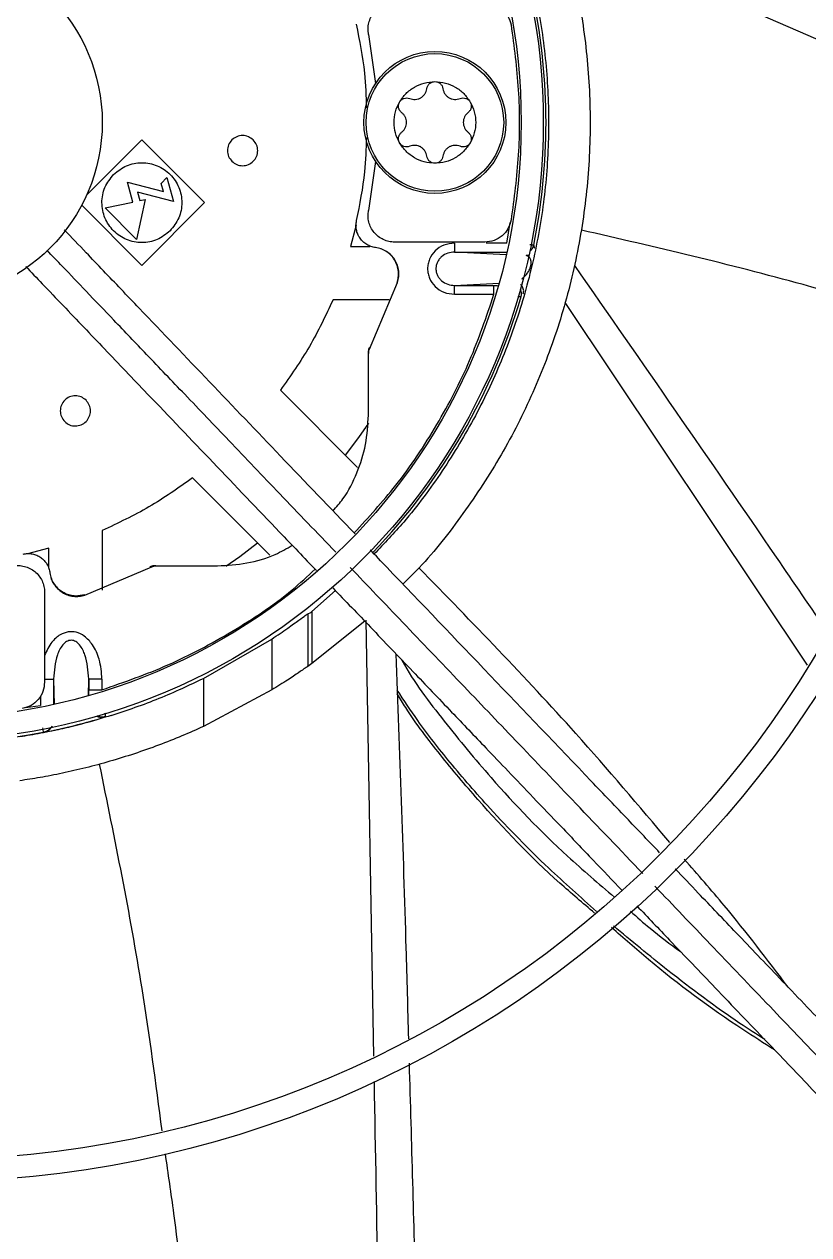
# Model space of a CAD drawing. Header units: inches. Extents: x 1229 to 1453, y -1023 to -720.
# Drawn here: x 1284.62 to 1288.1, y -870.2 to -864.82 of the extents above; entities that cross this region are included whole.
import ezdxf

# ---------------------------------------------------------------- set-up
doc = ezdxf.new("R2010")
doc.units = ezdxf.units.IN
doc.header["$MEASUREMENT"] = 0

msp = doc.modelspace()

# ---------------------------------------------------------------- linework, layer by layer
at = {"color": 18, "linetype": 'Continuous', "lineweight": 25, "true_color": 0x000000}
for p, q in [((1288.7742, -865.1707), (1286.9975, -864.3972)), ((1286.1434, -864.8704), (1286.1743, -865.088)), ((1284.8919, -865.5839), (1285.1372, -865.3386)), ((1285.1372, -865.3386), (1285.4156, -865.617)), ((1286.1743, -865.4336), (1286.1434, -865.6512)), ((1285.0973, -865.6145), (1285.0734, -865.5254)), ((1285.0734, -865.5254), (1285.2327, -865.5681)), ((1285.2228, -865.5314), (1285.2486, -865.5057)), ((1285.2327, -865.5681), (1285.2228, -865.5314)), ((1285.2486, -865.5057), (1285.2772, -865.6126)), ((1285.118, -865.5699), (1285.1282, -865.608)), ((1285.2772, -865.6126), (1285.118, -865.5699)), ((1285.1372, -865.8954), (1284.8702, -865.6284)), ((1284.9744, -865.6407), (1285.0973, -865.6145)), ((1285.1136, -865.7799), (1284.9744, -865.6407)), ((1285.1511, -865.6031), (1285.1136, -865.7799)), ((1285.1282, -865.608), (1285.1511, -865.6031)), ((1285.4156, -865.617), (1285.1372, -865.8954)), ((1286.7576, -865.7969), (1286.7719, -865.7049)), ((1286.0888, -865.7168), (1286.0636, -865.812)), ((1286.0636, -865.812), (1286.1487, -865.812)), ((1286.6594, -865.7923), (1286.2593, -865.7923)), ((1286.7576, -865.7969), (1286.6645, -865.7969)), ((1286.8808, -865.8209), (1286.8763, -865.8061)), ((1286.7545, -865.8479), (1286.5253, -865.8363)), ((1286.5253, -865.8363), (1286.7571, -865.8363)), ((1286.1467, -866.2679), (1286.2718, -865.9714)), ((1286.2718, -865.9714), (1286.2699, -865.9711)), ((1286.5253, -865.9845), (1286.7223, -865.9746)), ((1286.5253, -865.9845), (1286.6999, -865.9845)), ((1286.5253, -866.0239), (1286.6999, -866.0239)), ((1286.6999, -865.9845), (1286.715, -865.9845)), ((1286.2345, -866.0482), (1285.9856, -866.0482)), ((1288.0911, -867.6698), (1287.0162, -866.0608)), ((1286.1424, -866.2776), (1286.1424, -866.286)), ((1286.1424, -866.56), (1286.1424, -866.286)), ((1286.1467, -866.2679), (1286.1467, -866.2598)), ((1285.7519, -866.4491), (1286.0948, -866.792)), ((1285.7049, -867.1816), (1285.3622, -866.8389)), ((1284.9613, -867.0725), (1284.9613, -867.3371)), ((1284.725, -867.1506), (1284.6298, -867.1758)), ((1284.725, -867.2357), (1284.725, -867.1506)), ((1284.8845, -867.3588), (1285.181, -867.2337)), ((1285.1729, -867.2336), (1285.181, -867.2337)), ((1285.1991, -867.2293), (1285.1906, -867.2293)), ((1285.1991, -867.2293), (1285.4731, -867.2293)), ((1284.7054, -867.3462), (1284.7054, -867.7463)), ((1284.8845, -867.3588), (1284.8842, -867.3568)), ((1285.9969, -867.3394), (1285.8912, -867.4322)), ((1285.8734, -867.442), (1285.8868, -867.4357)), ((1285.8734, -867.442), (1285.8734, -867.6754)), ((1285.8868, -867.4357), (1285.8912, -867.4322)), ((1285.8912, -867.4322), (1285.8912, -867.6627)), ((1286.1265, -867.4751), (1285.8912, -867.6627)), ((1286.1669, -869.4053), (1286.1324, -867.4705)), ((1285.4102, -867.729), (1285.714, -867.5541)), ((1285.714, -867.5541), (1285.714, -867.7801)), ((1285.8912, -867.6627), (1285.8734, -867.6754)), ((1284.7054, -867.7317), (1284.7457, -867.7317)), ((1284.7457, -867.7317), (1284.7474, -867.8444)), ((1284.7457, -867.7317), (1284.7457, -867.8448)), ((1284.9001, -867.8058), (1284.9012, -867.7317)), ((1284.9012, -867.7317), (1284.9012, -867.7797)), ((1284.9602, -867.7317), (1284.9602, -867.7797)), ((1285.4102, -867.729), (1285.4102, -867.9423)), ((1284.9011, -867.8015), (1284.9012, -867.7797)), ((1285.714, -867.7801), (1285.4102, -867.9423)), ((1284.6202, -867.858), (1284.6867, -867.8493)), ((1284.6867, -867.8101), (1284.6867, -867.8493)), ((1284.9764, -867.8983), (1284.9758, -867.8989)), ((1284.699, -867.9673), (1284.7006, -867.9678))]:
    msp.add_line(p, q, dxfattribs=at)
at = {"color": 18, "linetype": 'Continuous', "lineweight": 25, "true_color": 0x000000, "flags": 128}
for points in [[(1286.8548, -865.8502), (1286.8489, -865.8517), (1286.8422, -865.8523)], [(1286.0406, -866.7378), (1286.1003, -866.659), (1286.145, -866.5953)], [(1285.5099, -867.2308), (1285.5721, -867.1872), (1285.6508, -867.1275)]]:
    msp.add_lwpolyline(points, dxfattribs=at)
at = {"color": 18, "linetype": 'Continuous', "lineweight": 25, "true_color": 0x000000}
for centre, radius in [((1284.1739, -865.2608), 11.7126), ((1284.1739, -865.2608), 8.5704), ((1284.1739, -865.2608), 8.472), ((1284.1739, -865.2608), 6.6478), ((1284.1739, -865.2608), 6.5493), ((1284.1739, -865.2608), 4.7037), ((1284.1739, -865.2608), 4.6053), ((1284.1739, -865.2608), 2.745), ((1284.1739, -865.2608), 2.6465), ((1284.1739, -865.2608), 0.7874), ((1286.4376, -865.2608), 0.315), ((1286.4376, -865.2608), 0.3053)]:
    msp.add_circle(centre, radius, dxfattribs=at)
for centre, radius, start, end in [((1284.1739, -865.2608), 2.7569, 348.5929, 11.4071), ((1286.8377, -865.7983), 0.0394, 302.4223, 348.5824), ((1286.7825, -866.0225), 0.0394, 343.7311, 29.8927), ((1284.1739, -865.2608), 2.7569, 316.1598, 343.7218), ((1284.1739, -865.2608), 2.7569, 262.2932, 280.98), ((1284.1739, -865.2608), 12.9331, 283.26667, 346.73333)]:
    msp.add_arc(centre, radius, start, end, dxfattribs=at)
for points, knots in [([(1272.4643, -865.2608), (1272.4692, -865.0053), (1272.4788, -864.4944), (1272.5568, -863.7313), (1272.681, -862.9748), (1272.8553, -862.228), (1273.0778, -861.4942), (1273.3479, -860.7766), (1273.6644, -860.0781), (1274.0259, -859.4019), (1274.4308, -858.7507), (1274.8774, -858.1274), (1275.3639, -857.5347), (1275.8881, -856.975), (1276.4477, -856.4508), (1277.0405, -855.9644), (1277.6637, -855.5177), (1278.3149, -855.1128), (1278.9912, -854.7513), (1279.6896, -854.4349), (1280.4073, -854.1648), (1281.141, -853.9422), (1281.8878, -853.7681), (1282.6444, -853.6432), (1283.4075, -853.568), (1284.1739, -853.5429), (1284.9402, -853.568), (1285.7033, -853.6432), (1286.4599, -853.7681), (1287.2067, -853.9422), (1287.9404, -854.1648), (1288.6581, -854.4349), (1289.3565, -854.7513), (1290.0328, -855.1128), (1290.684, -855.5177), (1291.3073, -855.9644), (1291.9, -856.4508), (1292.4597, -856.975), (1292.9838, -857.5347), (1293.4703, -858.1274), (1293.9169, -858.7507), (1294.3218, -859.4019), (1294.6833, -860.0781), (1294.9998, -860.7766), (1295.2699, -861.4942), (1295.4924, -862.228), (1295.6667, -862.9748), (1295.7909, -863.7313), (1295.8689, -864.4944), (1295.8786, -865.0053), (1295.8834, -865.2608)], [0, 0, 0, 0, 0.020833, 0.041667, 0.0625, 0.083333, 0.104167, 0.125, 0.145833, 0.166667, 0.1875, 0.208333, 0.229167, 0.25, 0.270833, 0.291667, 0.3125, 0.333333, 0.354167, 0.375, 0.395833, 0.416667, 0.4375, 0.458333, 0.479167, 0.5, 0.520833, 0.541667, 0.5625, 0.583333, 0.604167, 0.625, 0.645833, 0.666667, 0.6875, 0.708333, 0.729167, 0.75, 0.770833, 0.791667, 0.8125, 0.833333, 0.854167, 0.875, 0.895833, 0.916667, 0.9375, 0.958333, 0.979167, 1, 1, 1, 1]), ([(1286.3877, -863.3086), (1286.4493, -863.3818), (1286.5775, -863.5342), (1286.74, -863.7901), (1286.8806, -864.0669), (1286.9907, -864.3574), (1287.0699, -864.6577), (1287.1172, -864.9646), (1287.132, -865.2748), (1287.1142, -865.5849), (1287.064, -865.8914), (1286.982, -866.191), (1286.8689, -866.4802), (1286.7266, -866.7564), (1286.5543, -867.0143), (1286.4094, -867.1997), (1286.3153, -867.2907), (1286.2954, -867.3099)], [0, 0, 0, 0, 0.065205, 0.135665, 0.206125, 0.276585, 0.347045, 0.417505, 0.487965, 0.558425, 0.628885, 0.699345, 0.769805, 0.840265, 0.910725, 0.981186, 1, 1, 1, 1]), ([(1286.2531, -863.4372), (1286.2992, -863.4904), (1286.4076, -863.6156), (1286.5512, -863.8338), (1286.686, -864.0854), (1286.7934, -864.3501), (1286.8732, -864.6243), (1286.9243, -864.9053), (1286.9463, -865.19), (1286.9389, -865.4755), (1286.9022, -865.7587), (1286.8365, -866.0366), (1286.7426, -866.3063), (1286.6216, -866.5651), (1286.4739, -866.8092), (1286.323, -867.0151), (1286.2126, -867.1301), (1286.168, -867.1766)], [0, 0, 0, 0, 0.051393, 0.120749, 0.190107, 0.259464, 0.328821, 0.398178, 0.467535, 0.536892, 0.606249, 0.675606, 0.744963, 0.81432, 0.883677, 0.953035, 1, 1, 1, 1]), ([(1286.9434, -864.2368), (1287.4281, -864.4373), (1288.0375, -864.6892), (1288.644, -864.9467), (1288.768, -864.9994)], [0, 0, 0, 0, 0.7955568, 1, 1, 1, 1]), ([(1286.1434, -864.8704), (1286.1423, -864.8617), (1286.14, -864.8445), (1286.1438, -864.8184), (1286.1529, -864.7938), (1286.1672, -864.7718), (1286.186, -864.7535), (1286.2084, -864.7398), (1286.2332, -864.731), (1286.2506, -864.7299), (1286.2593, -864.7293)], [0, 0, 0, 0, 0.125, 0.250001, 0.374997, 0.5, 0.624996, 0.749999, 0.875018, 1, 1, 1, 1]), ([(1286.6594, -864.7293), (1286.6732, -864.7307), (1286.701, -864.7336), (1286.7372, -864.7556), (1286.7649, -864.7877), (1286.7722, -864.8146), (1286.7759, -864.828)], [0, 0, 0, 0, 0.249982, 0.500003, 0.749993, 1, 1, 1, 1]), ([(1286.1353, -865.1963), (1286.1336, -865.1446), (1286.1295, -865.0195), (1286.1046, -864.8968), (1286.09, -864.8248)], [0, 0, 0, 0, 0.413893, 1, 1, 1, 1]), ([(1286.7759, -864.828), (1286.7886, -864.9238), (1286.814, -865.1154), (1286.814, -865.4062), (1286.7886, -865.5978), (1286.7759, -865.6936)], [0, 0, 0, 0, 0.333333, 0.666667, 1, 1, 1, 1]), ([(1286.2808, -865.1702), (1286.2897, -865.1571), (1286.3076, -865.131), (1286.3462, -865.1024), (1286.3902, -865.0833), (1286.4218, -865.0809), (1286.4376, -865.0797)], [0, 0, 0, 0, 0.25, 0.50001, 0.750001, 1, 1, 1, 1]), ([(1286.326, -865.1549), (1286.33, -865.1562), (1286.338, -865.1589), (1286.3508, -865.1594), (1286.3632, -865.1571), (1286.3749, -865.1521), (1286.3851, -865.1445), (1286.3932, -865.1348), (1286.3992, -865.1236), (1286.4009, -865.1153), (1286.4017, -865.1112)], [0, 0, 0, 0, 0.125011, 0.250006, 0.375015, 0.500015, 0.625016, 0.749997, 0.875001, 1, 1, 1, 1]), ([(1286.4017, -865.1112), (1286.4027, -865.1069), (1286.4048, -865.0984), (1286.4133, -865.0882), (1286.4246, -865.0811), (1286.4333, -865.0802), (1286.4376, -865.0797)], [0, 0, 0, 0, 0.250018, 0.500039, 0.749991, 1, 1, 1, 1]), ([(1286.4376, -865.0797), (1286.442, -865.0802), (1286.4507, -865.0811), (1286.462, -865.0882), (1286.4705, -865.0984), (1286.4726, -865.1069), (1286.4736, -865.1112)], [0, 0, 0, 0, 0.249996, 0.500014, 0.750022, 1, 1, 1, 1]), ([(1286.4376, -865.0797), (1286.4534, -865.0809), (1286.4851, -865.0833), (1286.5291, -865.1024), (1286.5676, -865.131), (1286.5855, -865.1571), (1286.5945, -865.1702)], [0, 0, 0, 0, 0.250018, 0.500003, 0.750006, 1, 1, 1, 1]), ([(1286.4736, -865.1112), (1286.4744, -865.1153), (1286.4761, -865.1236), (1286.482, -865.1348), (1286.4902, -865.1445), (1286.5004, -865.1521), (1286.512, -865.1571), (1286.5245, -865.1594), (1286.5373, -865.1589), (1286.5452, -865.1562), (1286.5492, -865.1549)], [0, 0, 0, 0, 0.125008, 0.249988, 0.374997, 0.499996, 0.624993, 0.749999, 0.874992, 1, 1, 1, 1]), ([(1286.2808, -865.1702), (1286.2834, -865.1667), (1286.2885, -865.1596), (1286.3003, -865.1534), (1286.3135, -865.1511), (1286.3218, -865.1536), (1286.326, -865.1549)], [0, 0, 0, 0, 0.24999, 0.499993, 0.749963, 1, 1, 1, 1]), ([(1286.5492, -865.1549), (1286.5534, -865.1536), (1286.5618, -865.1511), (1286.575, -865.1534), (1286.5868, -865.1596), (1286.5919, -865.1667), (1286.5945, -865.1702)], [0, 0, 0, 0, 0.2499487, 0.5000075, 0.7500107, 1, 1, 1, 1]), ([(1286.2808, -865.3513), (1286.2739, -865.3371), (1286.2602, -865.3085), (1286.2547, -865.2608), (1286.2602, -865.2131), (1286.2739, -865.1845), (1286.2808, -865.1702)], [0, 0, 0, 0, 0.25, 0.5, 0.75, 1, 1, 1, 1]), ([(1286.2901, -865.2171), (1286.2869, -865.2141), (1286.2806, -865.2081), (1286.2759, -865.1956), (1286.2755, -865.1822), (1286.279, -865.1742), (1286.2808, -865.1702)], [0, 0, 0, 0, 0.24999, 0.499996, 0.749992, 1, 1, 1, 1]), ([(1286.2901, -865.3045), (1286.2933, -865.3017), (1286.2996, -865.2961), (1286.3064, -865.2853), (1286.3107, -865.2734), (1286.3121, -865.2608), (1286.3107, -865.2482), (1286.3064, -865.2363), (1286.2996, -865.2255), (1286.2933, -865.2199), (1286.2901, -865.2171)], [0, 0, 0, 0, 0.125011, 0.250004, 0.375001, 0.5, 0.624999, 0.749996, 0.874989, 1, 1, 1, 1]), ([(1286.5852, -865.2171), (1286.582, -865.2199), (1286.5757, -865.2255), (1286.5689, -865.2363), (1286.5646, -865.2482), (1286.5632, -865.2608), (1286.5646, -865.2734), (1286.5689, -865.2853), (1286.5757, -865.2961), (1286.582, -865.3017), (1286.5852, -865.3045)], [0, 0, 0, 0, 0.125011, 0.250004, 0.375001, 0.5, 0.624999, 0.749996, 0.874989, 1, 1, 1, 1]), ([(1286.5945, -865.1702), (1286.5963, -865.1742), (1286.5998, -865.1822), (1286.5993, -865.1956), (1286.5947, -865.2081), (1286.5883, -865.2141), (1286.5852, -865.2171)], [0, 0, 0, 0, 0.250016, 0.500021, 0.750002, 1, 1, 1, 1]), ([(1286.5945, -865.1702), (1286.6013, -865.1845), (1286.6151, -865.2131), (1286.6206, -865.2608), (1286.6151, -865.3085), (1286.6013, -865.3371), (1286.5945, -865.3513)], [0, 0, 0, 0, 0.25, 0.5, 0.75, 1, 1, 1, 1]), ([(1295.8834, -865.2608), (1295.8786, -865.5163), (1295.8689, -866.0272), (1295.7909, -866.7903), (1295.6667, -867.5468), (1295.4924, -868.2936), (1295.2699, -869.0274), (1294.9998, -869.745), (1294.6833, -870.4435), (1294.3218, -871.1197), (1293.9169, -871.7709), (1293.4703, -872.3942), (1292.9838, -872.9869), (1292.4597, -873.5466), (1291.9, -874.0708), (1291.3073, -874.5572), (1290.684, -875.0039), (1290.0328, -875.4088), (1289.3565, -875.7703), (1288.6581, -876.0867), (1287.9404, -876.3568), (1287.2067, -876.5794), (1286.4599, -876.7535), (1285.7033, -876.8784), (1284.9402, -876.9536), (1284.1739, -876.9787), (1283.4075, -876.9536), (1282.6444, -876.8784), (1281.8878, -876.7535), (1281.141, -876.5794), (1280.4073, -876.3568), (1279.6896, -876.0867), (1278.9912, -875.7702), (1278.3149, -875.4088), (1277.6637, -875.0039), (1277.0405, -874.5572), (1276.4477, -874.0708), (1275.8881, -873.5466), (1275.3639, -872.9869), (1274.8774, -872.3942), (1274.4308, -871.7709), (1274.0259, -871.1197), (1273.6644, -870.4435), (1273.3479, -869.745), (1273.0778, -869.0274), (1272.8553, -868.2936), (1272.681, -867.5468), (1272.5568, -866.7903), (1272.4788, -866.0272), (1272.4692, -865.5163), (1272.4643, -865.2608)], [0, 0, 0, 0, 0.020833, 0.041667, 0.0625, 0.083333, 0.104167, 0.125, 0.145833, 0.166667, 0.1875, 0.208333, 0.229167, 0.25, 0.270833, 0.291667, 0.3125, 0.333333, 0.354167, 0.375, 0.395833, 0.416667, 0.4375, 0.458333, 0.479167, 0.5, 0.520833, 0.541667, 0.5625, 0.583333, 0.604167, 0.625, 0.645833, 0.666667, 0.6875, 0.708333, 0.729167, 0.75, 0.770833, 0.791667, 0.8125, 0.833333, 0.854167, 0.875, 0.895833, 0.916667, 0.9375, 0.958333, 0.979167, 1, 1, 1, 1]), ([(1285.6315, -865.3387), (1285.6246, -865.3333), (1285.6108, -865.3223), (1285.5841, -865.3175), (1285.5579, -865.3226), (1285.5356, -865.3375), (1285.5207, -865.3598), (1285.5156, -865.386), (1285.5204, -865.4127), (1285.5314, -865.4265), (1285.5368, -865.4334)], [0, 0, 0, 0, 0.124991, 0.250006, 0.374998, 0.499989, 0.624997, 0.749994, 0.874992, 1, 1, 1, 1]), ([(1286.09, -865.6967), (1286.1046, -865.6248), (1286.1294, -865.5027), (1286.1335, -865.3783), (1286.1352, -865.3272)], [0, 0, 0, 0, 0.589248, 1, 1, 1, 1]), ([(1286.2808, -865.3513), (1286.279, -865.3474), (1286.2755, -865.3394), (1286.2759, -865.326), (1286.2806, -865.3135), (1286.2869, -865.3075), (1286.2901, -865.3045)], [0, 0, 0, 0, 0.250008, 0.500004, 0.75001, 1, 1, 1, 1]), ([(1286.5852, -865.3045), (1286.5883, -865.3075), (1286.5947, -865.3135), (1286.5993, -865.326), (1286.5998, -865.3394), (1286.5963, -865.3474), (1286.5945, -865.3513)], [0, 0, 0, 0, 0.249998, 0.499979, 0.749984, 1, 1, 1, 1]), ([(1285.5368, -865.4334), (1285.5438, -865.4389), (1285.5576, -865.4498), (1285.5843, -865.4547), (1285.6104, -865.4495), (1285.6327, -865.4346), (1285.6476, -865.4123), (1285.6528, -865.3862), (1285.6479, -865.3595), (1285.637, -865.3457), (1285.6315, -865.3387)], [0, 0, 0, 0, 0.124991, 0.249983, 0.374998, 0.499989, 0.624997, 0.749994, 0.874992, 1, 1, 1, 1]), ([(1286.326, -865.3667), (1286.3218, -865.368), (1286.3135, -865.3705), (1286.3003, -865.3682), (1286.2885, -865.362), (1286.2834, -865.3549), (1286.2808, -865.3513)], [0, 0, 0, 0, 0.250037, 0.500007, 0.75001, 1, 1, 1, 1]), ([(1286.4376, -865.4419), (1286.4218, -865.4407), (1286.3902, -865.4383), (1286.3462, -865.4192), (1286.3076, -865.3906), (1286.2897, -865.3644), (1286.2808, -865.3513)], [0, 0, 0, 0, 0.2499995, 0.4999904, 0.7499998, 1, 1, 1, 1]), ([(1286.4017, -865.4104), (1286.4009, -865.4063), (1286.3992, -865.398), (1286.3932, -865.3868), (1286.3851, -865.3771), (1286.3749, -865.3695), (1286.3632, -865.3645), (1286.3508, -865.3622), (1286.338, -865.3627), (1286.33, -865.3654), (1286.326, -865.3667)], [0, 0, 0, 0, 0.1249992, 0.2500029, 0.374984, 0.4999854, 0.624985, 0.7499936, 0.8749892, 1, 1, 1, 1]), ([(1286.5945, -865.3513), (1286.5855, -865.3644), (1286.5676, -865.3906), (1286.5291, -865.4192), (1286.4851, -865.4383), (1286.4534, -865.4407), (1286.4376, -865.4419)], [0, 0, 0, 0, 0.249994, 0.499997, 0.749982, 1, 1, 1, 1]), ([(1286.5492, -865.3667), (1286.5452, -865.3654), (1286.5373, -865.3627), (1286.5245, -865.3622), (1286.512, -865.3645), (1286.5004, -865.3695), (1286.4902, -865.3771), (1286.482, -865.3868), (1286.4761, -865.398), (1286.4744, -865.4063), (1286.4736, -865.4104)], [0, 0, 0, 0, 0.125008, 0.250001, 0.375007, 0.500004, 0.625003, 0.750012, 0.874992, 1, 1, 1, 1]), ([(1286.5945, -865.3513), (1286.5919, -865.3549), (1286.5868, -865.362), (1286.575, -865.3682), (1286.5618, -865.3705), (1286.5534, -865.368), (1286.5492, -865.3667)], [0, 0, 0, 0, 0.249989, 0.499993, 0.750051, 1, 1, 1, 1]), ([(1286.4376, -865.4419), (1286.4333, -865.4414), (1286.4246, -865.4405), (1286.4133, -865.4334), (1286.4048, -865.4232), (1286.4027, -865.4147), (1286.4017, -865.4104)], [0, 0, 0, 0, 0.250008, 0.49996, 0.749981, 1, 1, 1, 1]), ([(1286.4736, -865.4104), (1286.4726, -865.4147), (1286.4705, -865.4232), (1286.462, -865.4334), (1286.4507, -865.4405), (1286.442, -865.4414), (1286.4376, -865.4419)], [0, 0, 0, 0, 0.249977, 0.4999854, 0.7500032, 1, 1, 1, 1]), ([(1285.0119, -865.4917), (1285.0302, -865.4772), (1285.0668, -865.4482), (1285.1374, -865.4355), (1285.2067, -865.449), (1285.2657, -865.4885), (1285.3052, -865.5475), (1285.3188, -865.6168), (1285.306, -865.6874), (1285.277, -865.724), (1285.2625, -865.7423)], [0, 0, 0, 0, 0.125002, 0.250003, 0.375004, 0.5, 0.624999, 0.75, 0.875, 1, 1, 1, 1]), ([(1285.2625, -865.7423), (1285.2442, -865.7568), (1285.2076, -865.7858), (1285.137, -865.7986), (1285.0677, -865.785), (1285.0087, -865.7455), (1284.9692, -865.6865), (1284.9557, -865.6172), (1284.9684, -865.5466), (1284.9974, -865.51), (1285.0119, -865.4917)], [0, 0, 0, 0, 0.124997, 0.249999, 0.375001, 0.500004, 0.625001, 0.750002, 0.875004, 1, 1, 1, 1]), ([(1286.2593, -865.7923), (1286.2506, -865.7917), (1286.2332, -865.7906), (1286.2084, -865.7818), (1286.186, -865.7681), (1286.1672, -865.7497), (1286.1529, -865.7278), (1286.1438, -865.7032), (1286.14, -865.6771), (1286.1423, -865.6599), (1286.1434, -865.6512)], [0, 0, 0, 0, 0.1249821, 0.2500004, 0.3750038, 0.5000003, 0.6250028, 0.7499994, 0.8749997, 1, 1, 1, 1]), ([(1286.174, -865.8163), (1286.1673, -865.8151), (1286.1537, -865.8126), (1286.135, -865.8036), (1286.1184, -865.7913), (1286.1049, -865.7756), (1286.0947, -865.7576), (1286.0887, -865.7378), (1286.0866, -865.7171), (1286.0888, -865.7035), (1286.09, -865.6967)], [0, 0, 0, 0, 0.124969, 0.250016, 0.374949, 0.50001, 0.62494, 0.750007, 0.87497, 1, 1, 1, 1]), ([(1286.7759, -865.6936), (1286.7722, -865.707), (1286.7649, -865.7339), (1286.7372, -865.766), (1286.701, -865.788), (1286.6732, -865.7909), (1286.6594, -865.7923)], [0, 0, 0, 0, 0.250007, 0.499997, 0.750018, 1, 1, 1, 1]), ([(1286.0832, -867.0878), (1285.9732, -866.9727), (1285.7581, -866.7477), (1285.4388, -866.4136), (1285.2028, -866.1666), (1285.0457, -866.0022), (1284.9672, -865.92), (1284.8831, -865.832), (1284.8252, -865.7714), (1284.7927, -865.7375)], [0, 0, 0, 0, 0.256103, 0.500516, 0.742267, 0.804636, 0.865497, 0.924706, 1, 1, 1, 1]), ([(1288.6861, -866.163), (1288.4819, -866.1005), (1287.9545, -865.939), (1287.417, -865.8148), (1287.0877, -865.7388)], [0, 0, 0, 0, 0.387334, 1, 1, 1, 1]), ([(1286.5253, -865.7969), (1286.5092, -865.7987), (1286.4773, -865.8022), (1286.4374, -865.8291), (1286.4154, -865.8607), (1286.4067, -865.8888), (1286.4045, -865.9104), (1286.4067, -865.932), (1286.4154, -865.9601), (1286.4374, -865.9917), (1286.4773, -866.0186), (1286.5092, -866.0221), (1286.5253, -866.0239)], [0, 0, 0, 0, 0.132079, 0.259805, 0.381601, 0.440895, 0.499999, 0.559043, 0.618398, 0.740195, 0.867921, 1, 1, 1, 1]), ([(1286.5253, -865.7969), (1286.5253, -865.802), (1286.5253, -865.8122), (1286.5253, -865.8251), (1286.5253, -865.8343), (1286.5253, -865.8356), (1286.5253, -865.8363)], [0, 0, 0, 0, 0.2500027, 0.5000004, 0.7499957, 1, 1, 1, 1]), ([(1286.8763, -865.8061), (1286.8753, -865.8058), (1286.874, -865.8055), (1286.8616, -865.8045), (1286.8583, -865.8042)], [0, 0, 0, 0, 0.732274, 1, 1, 1, 1]), ([(1285.9976, -867.1692), (1285.9147, -867.0825), (1285.7566, -866.9171), (1285.5332, -866.6833), (1285.3363, -866.4772), (1285.1662, -866.2992), (1285.0202, -866.1464), (1284.8958, -866.0163), (1284.797, -865.9129), (1284.7393, -865.8525), (1284.7164, -865.8285)], [0, 0, 0, 0, 0.1943214, 0.3704577, 0.5233705, 0.6554348, 0.7687193, 0.8650902, 0.9463458, 1, 1, 1, 1]), ([(1286.2718, -865.9714), (1286.2741, -865.963), (1286.2786, -865.9461), (1286.2781, -865.9196), (1286.2722, -865.8939), (1286.2607, -865.8702), (1286.2443, -865.8495), (1286.2236, -865.8331), (1286.1999, -865.8211), (1286.1827, -865.8179), (1286.174, -865.8163)], [0, 0, 0, 0, 0.124819, 0.249649, 0.374525, 0.499472, 0.624503, 0.749611, 0.874806, 1, 1, 1, 1]), ([(1286.2699, -865.9711), (1286.2719, -865.9635), (1286.2763, -865.9476), (1286.2765, -865.9219), (1286.2711, -865.8955), (1286.2593, -865.8704), (1286.2421, -865.8486), (1286.2207, -865.8324), (1286.2048, -865.8235), (1286.1963, -865.8215), (1286.1961, -865.8215)], [0, 0, 0, 0, 0.128053, 0.266042, 0.411621, 0.561418, 0.71143, 0.857608, 0.996504, 1, 1, 1, 1]), ([(1286.5253, -865.8363), (1286.5149, -865.8373), (1286.494, -865.8392), (1286.4708, -865.8529), (1286.4566, -865.8679), (1286.4484, -865.881), (1286.4434, -865.8953), (1286.4417, -865.9104), (1286.4434, -865.9255), (1286.4484, -865.9398), (1286.4566, -865.9529), (1286.4708, -865.9679), (1286.494, -865.9816), (1286.5149, -865.9835), (1286.5253, -865.9845)], [0, 0, 0, 0, 0.127647, 0.253731, 0.317938, 0.377881, 0.439688, 0.499999, 0.560305, 0.622116, 0.682044, 0.746269, 0.872353, 1, 1, 1, 1]), ([(1286.8239, -865.9551), (1286.827, -865.9525), (1286.8342, -865.9468), (1286.845, -865.9346), (1286.8543, -865.9211), (1286.8595, -865.91), (1286.8617, -865.9042), (1286.8627, -865.901), (1286.8635, -865.8978), (1286.8642, -865.8946), (1286.8647, -865.8917), (1286.8651, -865.8882), (1286.8655, -865.8805), (1286.8643, -865.8734), (1286.8612, -865.8647), (1286.8561, -865.8584), (1286.8494, -865.8538), (1286.8446, -865.8528), (1286.8422, -865.8523)], [0, 0, 0, 0, 0.125667, 0.285709, 0.38249, 0.41798, 0.427526, 0.435847, 0.443425, 0.450875, 0.458843, 0.466921, 0.483322, 0.547434, 0.611137, 0.740131, 0.869232, 1, 1, 1, 1]), ([(1284.6215, -865.9002), (1284.6461, -865.9259), (1284.7014, -865.9838), (1284.7874, -866.0737), (1284.8794, -866.1701), (1284.9723, -866.2673), (1285.0663, -866.3657), (1285.2271, -866.5339), (1285.4546, -866.772), (1285.7048, -867.0338), (1285.8575, -867.1936), (1285.9119, -867.2505)], [0, 0, 0, 0, 0.057144, 0.128522, 0.199601, 0.271053, 0.344335, 0.418101, 0.644545, 0.873366, 1, 1, 1, 1]), ([(1287.0573, -865.8967), (1287.3568, -866.3274), (1287.7336, -866.8695), (1288.1051, -867.4146), (1288.1814, -867.5266)], [0, 0, 0, 0, 0.794562, 1, 1, 1, 1]), ([(1286.0788, -867.0833), (1286.1423, -867.0142), (1286.2793, -866.8653), (1286.45, -866.6067), (1286.5984, -866.3229), (1286.6663, -866.1228), (1286.6999, -866.0239)], [0, 0, 0, 0, 0.226919, 0.489144, 0.747424, 1, 1, 1, 1]), ([(1286.5253, -866.0239), (1286.5253, -866.0188), (1286.5253, -866.0086), (1286.5253, -865.9957), (1286.5253, -865.9865), (1286.5253, -865.9852), (1286.5253, -865.9845)], [0, 0, 0, 0, 0.2500031, 0.5000001, 0.7499959, 1, 1, 1, 1]), ([(1286.6999, -866.0239), (1286.6999, -866.0188), (1286.6999, -866.0086), (1286.6999, -865.9957), (1286.6999, -865.9865), (1286.6999, -865.9852), (1286.6999, -865.9845)], [0, 0, 0, 0, 0.2500031, 0.5000001, 0.7499959, 1, 1, 1, 1]), ([(1286.8301, -866.0212), (1286.8307, -866.0186), (1286.832, -866.013), (1286.8315, -866.004), (1286.8289, -865.9949), (1286.8244, -865.9868), (1286.82, -865.9827), (1286.818, -865.9808)], [0, 0, 0, 0, 0.184963, 0.385442, 0.597774, 0.81651, 1, 1, 1, 1]), ([(1285.9856, -866.0482), (1285.9526, -866.1185), (1285.8865, -866.259), (1285.7968, -866.3857), (1285.7519, -866.4491)], [0, 0, 0, 0, 0.499998, 1, 1, 1, 1]), ([(1286.8061, -866.033), (1286.8079, -866.0331), (1286.8172, -866.0337), (1286.8189, -866.0336), (1286.8203, -866.0336)], [0, 0, 0, 0, 0.19811, 1, 1, 1, 1]), ([(1286.1467, -866.2598), (1286.1454, -866.2626), (1286.1429, -866.2683), (1286.1425, -866.2745), (1286.1424, -866.2776)], [0, 0, 0, 0, 0.499994, 1, 1, 1, 1]), ([(1286.1424, -866.286), (1286.1425, -866.2829), (1286.1429, -866.2766), (1286.1454, -866.2708), (1286.1467, -866.2679)], [0, 0, 0, 0, 0.500207, 1, 1, 1, 1]), ([(1284.8893, -866.4941), (1284.8824, -866.4886), (1284.8686, -866.4776), (1284.8419, -866.4728), (1284.8157, -866.4779), (1284.7934, -866.4928), (1284.7785, -866.5151), (1284.7734, -866.5413), (1284.7782, -866.568), (1284.7892, -866.5818), (1284.7947, -866.5887)], [0, 0, 0, 0, 0.125009, 0.250002, 0.374995, 0.500005, 0.625, 0.750002, 0.875004, 1, 1, 1, 1]), ([(1284.7947, -866.5887), (1284.8016, -866.5942), (1284.8154, -866.6052), (1284.8421, -866.61), (1284.8682, -866.6048), (1284.8905, -866.5899), (1284.9055, -866.5676), (1284.9106, -866.5415), (1284.9058, -866.5148), (1284.8948, -866.501), (1284.8893, -866.4941)], [0, 0, 0, 0, 0.12501, 0.250004, 0.374998, 0.500009, 0.625006, 0.750004, 0.875003, 1, 1, 1, 1]), ([(1285.9855, -866.9856), (1286.0007, -866.9681), (1286.0448, -866.9175), (1286.0945, -866.8173), (1286.135, -866.6916), (1286.1399, -866.6039), (1286.1424, -866.56)], [0, 0, 0, 0, 0.1500946, 0.433399, 0.7166994, 1, 1, 1, 1]), ([(1285.3622, -866.8389), (1285.2988, -866.8837), (1285.172, -866.9734), (1285.0315, -867.0395), (1284.9613, -867.0725)], [0, 0, 0, 0, 0.500001, 1, 1, 1, 1]), ([(1285.4731, -867.2293), (1285.5168, -867.2266), (1285.6042, -867.2213), (1285.7171, -867.1884), (1285.7798, -867.1523), (1285.8045, -867.1381)], [0, 0, 0, 0, 0.3772621, 0.7545263, 1, 1, 1, 1]), ([(1284.6098, -867.1769), (1284.6166, -867.1758), (1284.6302, -867.1735), (1284.6508, -867.1757), (1284.6706, -867.1816), (1284.6887, -867.1918), (1284.7043, -867.2053), (1284.7166, -867.222), (1284.7257, -867.2407), (1284.7281, -867.2542), (1284.7293, -867.261)], [0, 0, 0, 0, 0.124957, 0.249986, 0.374922, 0.499987, 0.624919, 0.749987, 0.874963, 1, 1, 1, 1]), ([(1287.4352, -868.5026), (1287.3889, -868.4542), (1287.2878, -868.3484), (1287.0375, -868.0864), (1286.6803, -867.7127), (1286.3529, -867.37), (1286.1747, -867.1836), (1286.1498, -867.1576)], [0, 0, 0, 0, 0.10835, 0.23655, 0.585439, 0.942123, 1, 1, 1, 1]), ([(1284.5643, -867.2303), (1284.5729, -867.2292), (1284.5902, -867.2269), (1284.6162, -867.2308), (1284.6408, -867.2398), (1284.6628, -867.2542), (1284.6811, -867.273), (1284.6948, -867.2953), (1284.7037, -867.3201), (1284.7048, -867.3375), (1284.7054, -867.3462)], [0, 0, 0, 0, 0.1250108, 0.2500147, 0.3750084, 0.5000003, 0.6250025, 0.7499986, 0.8750015, 1, 1, 1, 1]), ([(1284.7293, -867.261), (1284.731, -867.2696), (1284.7342, -867.2869), (1284.7461, -867.3106), (1284.7626, -867.3312), (1284.7832, -867.3477), (1284.807, -867.3592), (1284.8327, -867.3651), (1284.8591, -867.3656), (1284.876, -867.361), (1284.8845, -867.3588)], [0, 0, 0, 0, 0.125208, 0.250383, 0.3755, 0.500527, 0.625481, 0.750346, 0.875187, 1, 1, 1, 1]), ([(1284.9602, -867.7797), (1285.0589, -867.7453), (1285.2584, -867.6756), (1285.5402, -867.5238), (1285.7593, -867.3801), (1285.8727, -867.2757), (1285.9063, -867.2447)], [0, 0, 0, 0, 0.2857913, 0.5780338, 0.8747466, 1, 1, 1, 1]), ([(1285.1906, -867.2293), (1285.1875, -867.2295), (1285.1814, -867.2299), (1285.1757, -867.2324), (1285.1729, -867.2336)], [0, 0, 0, 0, 0.4999258, 1, 1, 1, 1]), ([(1285.181, -867.2337), (1285.1838, -867.2324), (1285.1896, -867.2298), (1285.1959, -867.2295), (1285.1991, -867.2293)], [0, 0, 0, 0, 0.499811, 1, 1, 1, 1]), ([(1287.3601, -868.595), (1287.2613, -868.4916), (1287.0732, -868.2948), (1286.8037, -868.0128), (1286.547, -867.7441), (1286.3025, -867.4883), (1286.1391, -867.3173), (1286.0619, -867.2365)], [0, 0, 0, 0, 0.228868, 0.435815, 0.623228, 0.822029, 1, 1, 1, 1]), ([(1287.4802, -868.4572), (1287.3428, -868.2948), (1286.987, -867.8746), (1286.6026, -867.4802), (1286.3667, -867.2382)], [0, 0, 0, 0, 0.386297, 1, 1, 1, 1]), ([(1284.7787, -867.3413), (1284.7774, -867.3406), (1284.7692, -867.3358), (1284.7569, -867.3228), (1284.7427, -867.3038), (1284.737, -867.2895), (1284.7343, -867.2825)], [0, 0, 0, 0, 0.056332, 0.380798, 0.697074, 1, 1, 1, 1]), ([(1284.7345, -867.2831), (1284.7346, -867.2832), (1284.7365, -867.2917), (1284.7455, -867.3074), (1284.76, -867.3276), (1284.7731, -867.3371), (1284.7789, -867.3413)], [0, 0, 0, 0, 0.006958, 0.351127, 0.713593, 1, 1, 1, 1]), ([(1284.8843, -867.3573), (1284.8703, -867.3604), (1284.8486, -867.3652), (1284.8186, -867.3605), (1284.7968, -867.3534), (1284.7843, -867.3451), (1284.7787, -867.3413)], [0, 0, 0, 0, 0.384942, 0.596379, 0.815696, 1, 1, 1, 1]), ([(1284.7789, -867.3413), (1284.7806, -867.3426), (1284.7893, -867.3499), (1284.8087, -867.3577), (1284.8348, -867.3635), (1284.8606, -867.3632), (1284.8765, -867.3589), (1284.8842, -867.3568)], [0, 0, 0, 0, 0.057973, 0.309073, 0.553272, 0.784913, 1, 1, 1, 1]), ([(1285.9852, -867.3273), (1286.0406, -867.3852), (1286.1587, -867.5087), (1286.3342, -867.6924), (1286.5049, -867.8711), (1286.6461, -868.0188), (1286.7667, -868.145), (1286.8785, -868.262), (1287.0044, -868.3938), (1287.1361, -868.5316), (1287.226, -868.6256), (1287.2687, -868.6703)], [0, 0, 0, 0, 0.129134, 0.275254, 0.409585, 0.527882, 0.605045, 0.691582, 0.789421, 0.899809, 1, 1, 1, 1]), ([(1285.714, -867.5541), (1285.7386, -867.5375), (1285.7852, -867.5058), (1285.8343, -867.4702), (1285.8654, -867.4473), (1285.8708, -867.4437), (1285.8734, -867.442)], [0, 0, 0, 0, 0.289962, 0.549996, 0.782911, 1, 1, 1, 1]), ([(1284.9602, -867.7317), (1284.958, -867.7022), (1284.9539, -867.6487), (1284.9239, -867.583), (1284.8866, -867.5417), (1284.8476, -867.5223), (1284.8088, -867.5203), (1284.7699, -867.5352), (1284.7311, -867.5705), (1284.7148, -867.6056), (1284.7054, -867.6258)], [0, 0, 0, 0, 0.200491, 0.362856, 0.481729, 0.572279, 0.652474, 0.738947, 0.849163, 1, 1, 1, 1]), ([(1284.9012, -867.7317), (1284.8988, -867.6955), (1284.8954, -867.6425), (1284.8685, -867.5867), (1284.8476, -867.5668), (1284.834, -867.5608), (1284.8235, -867.5592), (1284.8129, -867.5608), (1284.7993, -867.5668), (1284.7784, -867.5867), (1284.7515, -867.6425), (1284.7481, -867.6955), (1284.7457, -867.7317)], [0, 0, 0, 0, 0.268251, 0.392859, 0.448852, 0.475302, 0.500005, 0.524697, 0.551147, 0.607141, 0.731748, 1, 1, 1, 1]), ([(1286.2648, -867.6198), (1286.2806, -868.0556), (1286.3012, -868.6255), (1286.3165, -869.1952), (1286.3201, -869.3292)], [0, 0, 0, 0, 0.764752, 1, 1, 1, 1]), ([(1285.8734, -867.6754), (1285.8708, -867.6773), (1285.8653, -867.6811), (1285.8338, -867.7029), (1285.7847, -867.7359), (1285.7382, -867.7649), (1285.714, -867.7801)], [0, 0, 0, 0, 0.221669, 0.457485, 0.716369, 1, 1, 1, 1]), ([(1286.2897, -867.6458), (1286.2907, -867.6476), (1286.3437, -867.7453), (1286.4782, -867.9199), (1286.718, -868.213), (1286.9708, -868.4743), (1287.1642, -868.6399), (1287.2343, -868.6998)], [0, 0, 0, 0, 0.004362, 0.233887, 0.462782, 0.805496, 1, 1, 1, 1]), ([(1284.7054, -867.7463), (1284.7039, -867.7602), (1284.7011, -867.7879), (1284.679, -867.8241), (1284.6469, -867.8518), (1284.62, -867.8592), (1284.6066, -867.8629)], [0, 0, 0, 0, 0.250004, 0.500009, 0.750019, 1, 1, 1, 1]), ([(1284.9602, -867.7317), (1284.9529, -867.7317), (1284.9416, -867.7317), (1284.9279, -867.7317), (1284.9185, -867.7317), (1284.9109, -867.7317), (1284.9035, -867.7317), (1284.9021, -867.7317), (1284.9012, -867.7317)], [0, 0, 0, 0, 0.239704, 0.368512, 0.500026, 0.631505, 0.760303, 1, 1, 1, 1]), ([(1285.0006, -867.8934), (1285.0366, -867.8816), (1285.1095, -867.8578), (1285.2156, -867.817), (1285.318, -867.7734), (1285.3794, -867.7438), (1285.4102, -867.729)], [0, 0, 0, 0, 0.242299, 0.490981, 0.744693, 1, 1, 1, 1]), ([(1284.9012, -867.7797), (1284.9022, -867.7797), (1284.9042, -867.7797), (1284.9179, -867.7797), (1284.9373, -867.7797), (1284.9526, -867.7797), (1284.9602, -867.7797)], [0, 0, 0, 0, 0.250001, 0.49998, 0.749978, 1, 1, 1, 1]), ([(1287.1553, -868.7636), (1287.0835, -868.6999), (1286.9192, -868.554), (1286.7025, -868.3324), (1286.5108, -868.112), (1286.3734, -867.9366), (1286.3002, -867.826), (1286.2702, -867.7809)], [0, 0, 0, 0, 0.216617, 0.495989, 0.699866, 0.877434, 1, 1, 1, 1]), ([(1287.1465, -868.7707), (1287.0945, -868.7268), (1286.91, -868.5708), (1286.6825, -868.3339), (1286.4605, -868.069), (1286.3403, -867.9127), (1286.2831, -867.8184), (1286.2708, -867.7981)], [0, 0, 0, 0, 0.155108, 0.550215, 0.747896, 0.945655, 1, 1, 1, 1]), ([(1285.0006, -867.8934), (1284.9642, -867.9043), (1284.8922, -867.926), (1284.787, -867.9521), (1284.6863, -867.9735), (1284.6258, -867.9837), (1284.5952, -867.9889)], [0, 0, 0, 0, 0.256872, 0.506924, 0.750537, 1, 1, 1, 1]), ([(1284.7006, -867.9678), (1284.7032, -867.9675), (1284.7077, -867.967), (1284.7353, -867.9618), (1284.7612, -867.9565), (1284.781, -867.9522), (1284.802, -867.9474), (1284.8244, -867.9421), (1284.8477, -867.9363), (1284.8827, -867.9272), (1284.9262, -867.9149), (1284.9656, -867.9027), (1284.9723, -867.9002), (1284.9758, -867.8989)], [0, 0, 0, 0, 0.144072, 0.257023, 0.303754, 0.348938, 0.392297, 0.436126, 0.485161, 0.536789, 0.66758, 0.831442, 1, 1, 1, 1]), ([(1284.937, -867.8972), (1284.9413, -867.8986), (1284.9499, -867.9014), (1284.9633, -867.9018), (1284.9717, -867.8998), (1284.9758, -867.8989)], [0, 0, 0, 0, 0.344015, 0.685484, 1, 1, 1, 1]), ([(1284.9764, -867.8983), (1284.9724, -867.8993), (1284.9639, -867.9013), (1284.9508, -867.9009), (1284.9425, -867.8982), (1284.9384, -867.8969)], [0, 0, 0, 0, 0.3211, 0.669696, 1, 1, 1, 1]), ([(1284.9764, -867.8983), (1284.9764, -867.8969), (1284.9763, -867.8952), (1284.9751, -867.8859), (1284.9749, -867.8839)], [0, 0, 0, 0, 0.788272, 1, 1, 1, 1]), ([(1285.4102, -867.9423), (1285.379, -867.9563), (1285.3169, -867.9842), (1285.2131, -868.0254), (1285.1055, -868.0635), (1284.9963, -868.0975), (1284.8883, -868.1265), (1284.784, -868.1504), (1284.6846, -868.1697), (1284.625, -868.1788), (1284.5952, -868.1833)], [0, 0, 0, 0, 0.132116, 0.263421, 0.392324, 0.518202, 0.641212, 0.761977, 0.881315, 1, 1, 1, 1]), ([(1284.6967, -867.9491), (1284.6971, -867.9525), (1284.6984, -867.9649), (1284.6987, -867.9662), (1284.699, -867.9673)], [0, 0, 0, 0, 0.272213, 1, 1, 1, 1]), ([(1284.7006, -867.9678), (1284.7069, -867.9658), (1284.7198, -867.9619), (1284.7334, -867.9512), (1284.7378, -867.9425), (1284.7391, -867.9399)], [0, 0, 0, 0, 0.400641, 0.826223, 1, 1, 1, 1]), ([(1285.2273, -869.7372), (1285.1994, -869.5264), (1285.1273, -868.9806), (1285.0172, -868.441), (1284.9496, -868.1098)], [0, 0, 0, 0, 0.386252, 1, 1, 1, 1]), ([(1288.0057, -869.0996), (1287.9129, -868.9776), (1287.7653, -868.7833), (1287.6045, -868.6), (1287.5447, -868.5319)], [0, 0, 0, 0, 0.628598, 1, 1, 1, 1]), ([(1288.7796, -869.9095), (1288.7344, -869.8622), (1288.6187, -869.7411), (1288.4206, -869.5338), (1288.195, -869.2978), (1287.9762, -869.0687), (1287.7832, -868.8668), (1287.6287, -868.7051), (1287.5382, -868.6104), (1287.5041, -868.5748)], [0, 0, 0, 0, 0.106777, 0.27357, 0.467155, 0.637763, 0.78802, 0.920207, 1, 1, 1, 1]), ([(1288.7023, -869.9995), (1288.6101, -869.9031), (1288.432, -869.7167), (1288.1728, -869.4455), (1287.9174, -869.1782), (1287.6663, -868.9154), (1287.4957, -868.7369), (1287.4138, -868.6512)], [0, 0, 0, 0, 0.215401, 0.416421, 0.60434, 0.810084, 1, 1, 1, 1]), ([(1287.3062, -868.7628), (1287.3346, -868.7884), (1287.405, -868.8518), (1287.4819, -868.9079), (1287.5277, -868.9414)], [0, 0, 0, 0, 0.403279, 1, 1, 1, 1]), ([(1287.3343, -868.7389), (1287.3826, -868.7895), (1287.4986, -868.9109), (1287.6906, -869.1118), (1287.8974, -869.3283), (1288.1059, -869.5464), (1288.314, -869.7641), (1288.4842, -869.9423), (1288.5851, -870.0479), (1288.6105, -870.0744)], [0, 0, 0, 0, 0.11322, 0.271448, 0.450246, 0.598735, 0.76149, 0.940153, 1, 1, 1, 1]), ([(1287.9454, -869.3785), (1287.8982, -869.3486), (1287.7037, -869.2254), (1287.4605, -869.0447), (1287.2756, -868.8828), (1287.2211, -868.835)], [0, 0, 0, 0, 0.184185, 0.759429, 1, 1, 1, 1]), ([(1287.9013, -869.3323), (1287.8646, -869.3085), (1287.7165, -869.2126), (1287.4916, -869.0449), (1287.3099, -868.8941), (1287.2298, -868.8275)], [0, 0, 0, 0, 0.155681, 0.627692, 1, 1, 1, 1]), ([(1286.3231, -869.4374), (1286.3333, -869.7901), (1286.3524, -870.4523), (1286.3666, -871.1135), (1286.3732, -871.4225)], [0, 0, 0, 0, 0.532574, 1, 1, 1, 1]), ([(1286.2053, -871.4825), (1286.2046, -871.4419), (1286.192, -870.7885), (1286.1801, -870.1335), (1286.169, -869.5191)], [0, 0, 0, 0, 0.06208, 1, 1, 1, 1]), ([(1285.3999, -871.6901), (1285.3921, -871.495), (1285.3708, -870.9651), (1285.3155, -870.3472), (1285.2545, -869.9272), (1285.2416, -869.8388)], [0, 0, 0, 0, 0.314992, 0.855866, 1, 1, 1, 1])]:
    msp.add_open_spline(points, degree=3, knots=knots, dxfattribs=at)

doc.saveas('drawing.dxf')
